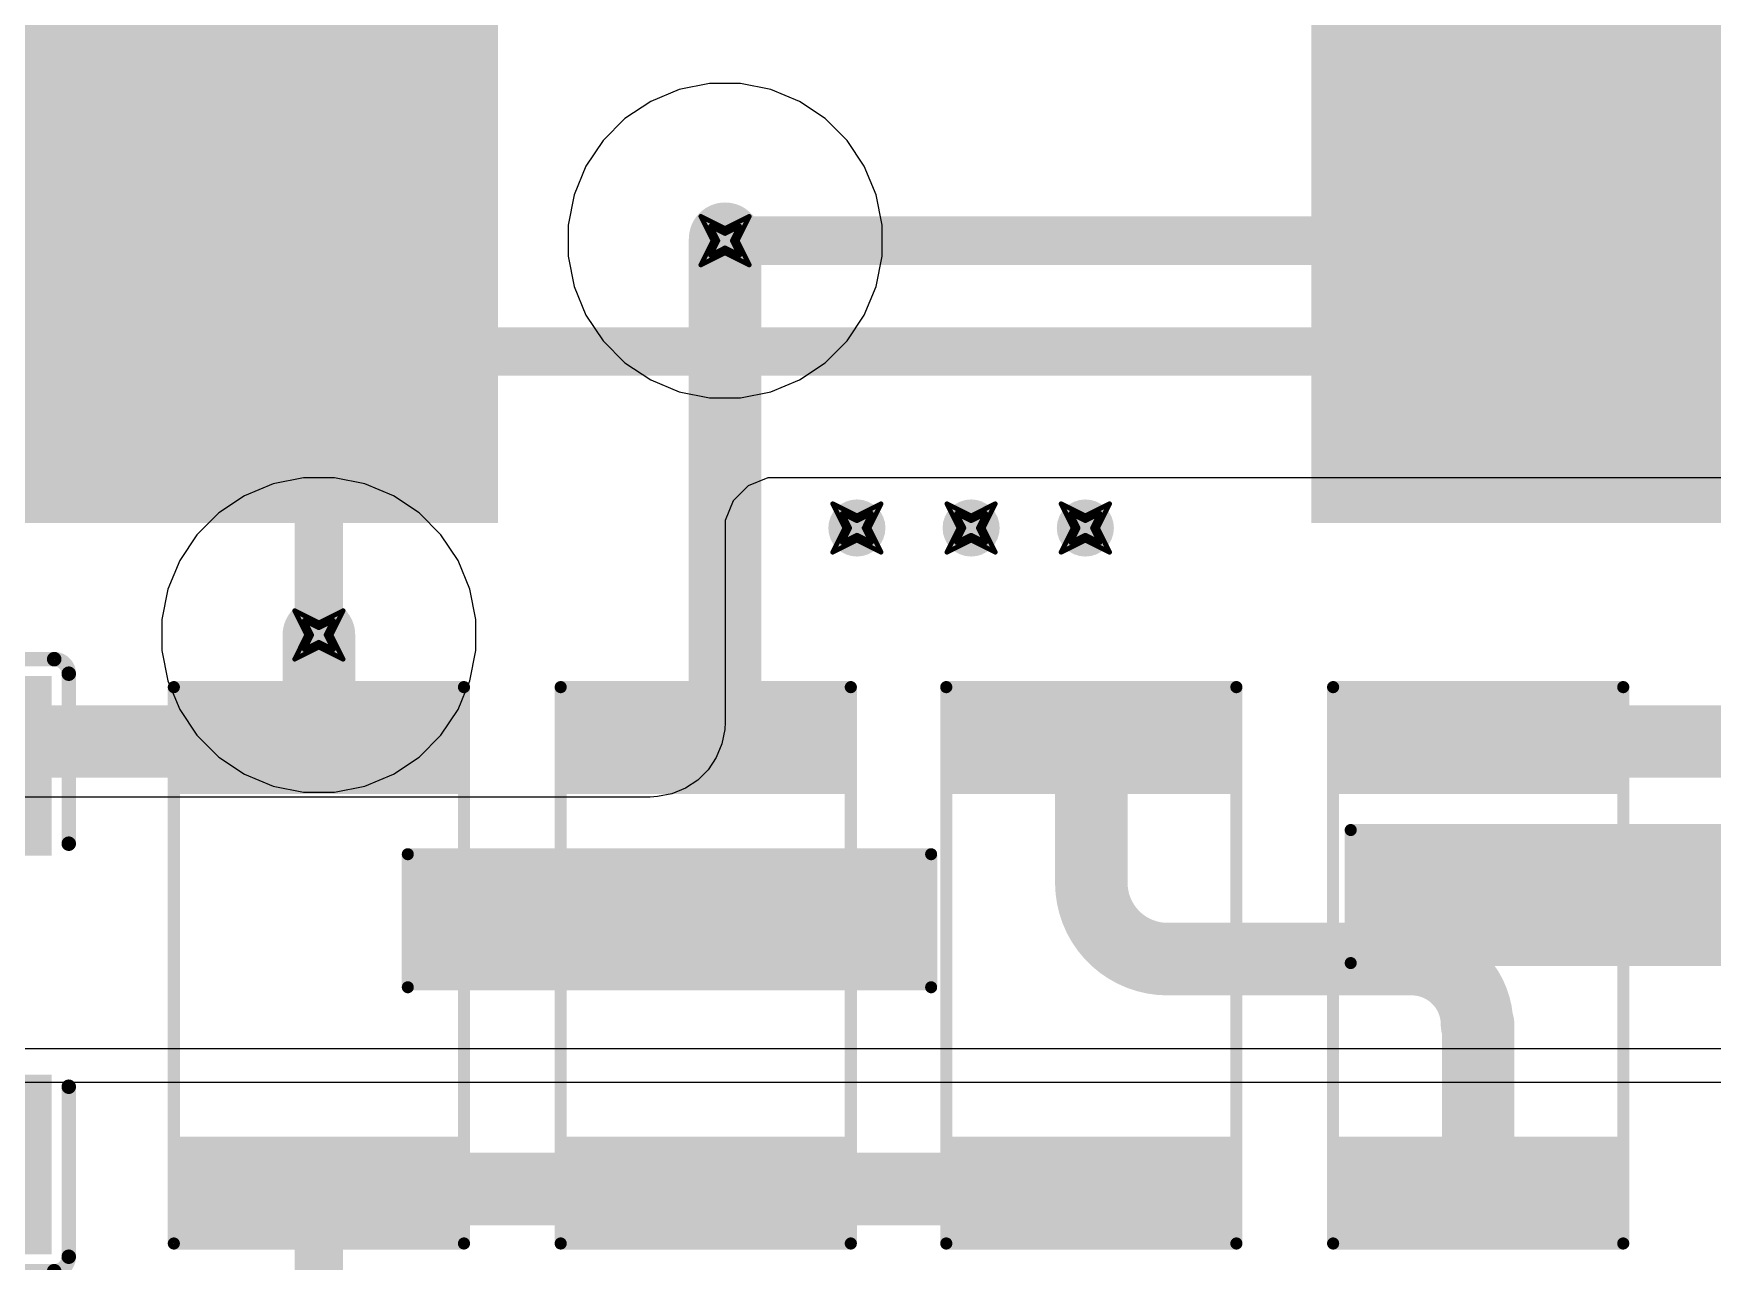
# Model space of a CAD drawing. Header units: inches. Extents: x -2 to 5376, y -4 to 5426.
# Drawn here: x 31.42 to 49.06, y 55.88 to 68.77 of the extents above; entities that cross this region are included whole.
import ezdxf

# ---------------------------------------------------------------- set-up
doc = ezdxf.new("R2010")
doc.units = ezdxf.units.IN
for name, color, linetype in [('Bottom Layer', 5, 'Continuous'), ('Bottom Overlay', 54, 'Continuous'), ('Bottom Paste', 16, 'Continuous'), ('Bottom Solder', 6, 'Continuous'), ('Drill Drawing', 1, 'Continuous'), ('Layer 1', 16, 'Continuous'), ('Layer 2', 76, 'Continuous'), ('Multi-Layer', 9, 'Continuous'), ('Top Layer', 1, 'Continuous'), ('Top Overlay', 2, 'Continuous'), ('Top Paste', 8, 'Continuous'), ('Top Solder', 216, 'Continuous'), ('Via Holes', 16, 'Continuous')]:
    doc.layers.add(name, color=color, linetype=linetype)

# ---------------------------------------------------------------- blocks, each defined once
blk = doc.blocks.new('RES_2010_47')
at = {"layer": 'Top Layer'}
for points in [[(-2.8, 1.4), (-1.9, 1.4), (-1.9, -1.4), (-2.8, -1.4)], [(1.9, 1.4), (2.8, 1.4), (2.8, -1.4), (1.9, -1.4)]]:
    blk.add_hatch(color=1, dxfattribs=at).paths.add_polyline_path(points)
at = {"layer": 'Top Paste'}
for points in [[(-2.8, 1.4), (-1.9, 1.4), (-1.9, -1.4), (-2.8, -1.4)], [(1.9, 1.4), (2.8, 1.4), (2.8, -1.4), (1.9, -1.4)]]:
    blk.add_hatch(color=8, dxfattribs=at).paths.add_polyline_path(points)
at = {"layer": 'Top Solder'}
for points in [[(-2.902, 1.502), (-1.798, 1.502), (-1.798, -1.502), (-2.902, -1.502)], [(1.798, 1.502), (2.902, 1.502), (2.902, -1.502), (1.798, -1.502)]]:
    blk.add_hatch(color=216, dxfattribs=at).paths.add_polyline_path(points)
at = {"layer": 'Top Overlay', "const_width": 0.127}
for points in [[(-2.921, 1.524), (2.921, 1.524)], [(-2.921, 1.524), (-2.921, -1.524)], [(2.921, 1.524), (2.921, -1.524)], [(-2.921, -1.524), (2.921, -1.524)]]:
    blk.add_lwpolyline(points, dxfattribs=at)
at = {"layer": 'Top Overlay', "const_width": 0.0635}
for points in [[(-2.953, 1.524, 1), (-2.889, 1.524, 1)], [(-2.953, 1.524, 1), (-2.889, 1.524, 1)], [(2.889, 1.524, 1), (2.953, 1.524, 1)], [(2.889, 1.524, 1), (2.953, 1.524, 1)], [(-2.953, -1.524, 1), (-2.889, -1.524, 1)], [(-2.953, -1.524, 1), (-2.889, -1.524, 1)], [(2.889, -1.524, 1), (2.953, -1.524, 1)], [(2.889, -1.524, 1), (2.953, -1.524, 1)]]:
    blk.add_lwpolyline(points, format="xyb", close=True, dxfattribs=at)
blk = doc.blocks.new('RES_2010_48')
at = {"layer": 'Top Layer'}
for points in [[(-2.8, 1.4), (-1.9, 1.4), (-1.9, -1.4), (-2.8, -1.4)], [(1.9, 1.4), (2.8, 1.4), (2.8, -1.4), (1.9, -1.4)]]:
    blk.add_hatch(color=1, dxfattribs=at).paths.add_polyline_path(points)
at = {"layer": 'Top Paste'}
for points in [[(-2.8, 1.4), (-1.9, 1.4), (-1.9, -1.4), (-2.8, -1.4)], [(1.9, 1.4), (2.8, 1.4), (2.8, -1.4), (1.9, -1.4)]]:
    blk.add_hatch(color=8, dxfattribs=at).paths.add_polyline_path(points)
at = {"layer": 'Top Solder'}
for points in [[(-2.902, 1.502), (-1.798, 1.502), (-1.798, -1.502), (-2.902, -1.502)], [(1.798, 1.502), (2.902, 1.502), (2.902, -1.502), (1.798, -1.502)]]:
    blk.add_hatch(color=216, dxfattribs=at).paths.add_polyline_path(points)
at = {"layer": 'Top Overlay', "const_width": 0.127}
for points in [[(-2.921, 1.524), (2.921, 1.524)], [(-2.921, 1.524), (-2.921, -1.524)], [(2.921, 1.524), (2.921, -1.524)], [(-2.921, -1.524), (2.921, -1.524)]]:
    blk.add_lwpolyline(points, dxfattribs=at)
at = {"layer": 'Top Overlay', "const_width": 0.0635}
for points in [[(-2.953, 1.524, 1), (-2.889, 1.524, 1)], [(-2.953, 1.524, 1), (-2.889, 1.524, 1)], [(2.889, 1.524, 1), (2.953, 1.524, 1)], [(2.889, 1.524, 1), (2.953, 1.524, 1)], [(-2.953, -1.524, 1), (-2.889, -1.524, 1)], [(-2.953, -1.524, 1), (-2.889, -1.524, 1)], [(2.889, -1.524, 1), (2.953, -1.524, 1)], [(2.889, -1.524, 1), (2.953, -1.524, 1)]]:
    blk.add_lwpolyline(points, format="xyb", close=True, dxfattribs=at)
blk = doc.blocks.new('RES_2010_50')
at = {"layer": 'Top Layer'}
for points in [[(-2.8, 1.4), (-1.9, 1.4), (-1.9, -1.4), (-2.8, -1.4)], [(1.9, 1.4), (2.8, 1.4), (2.8, -1.4), (1.9, -1.4)]]:
    blk.add_hatch(color=1, dxfattribs=at).paths.add_polyline_path(points)
at = {"layer": 'Top Paste'}
for points in [[(-2.8, 1.4), (-1.9, 1.4), (-1.9, -1.4), (-2.8, -1.4)], [(1.9, 1.4), (2.8, 1.4), (2.8, -1.4), (1.9, -1.4)]]:
    blk.add_hatch(color=8, dxfattribs=at).paths.add_polyline_path(points)
at = {"layer": 'Top Solder'}
for points in [[(-2.902, 1.502), (-1.798, 1.502), (-1.798, -1.502), (-2.902, -1.502)], [(1.798, 1.502), (2.902, 1.502), (2.902, -1.502), (1.798, -1.502)]]:
    blk.add_hatch(color=216, dxfattribs=at).paths.add_polyline_path(points)
at = {"layer": 'Top Overlay', "const_width": 0.127}
for points in [[(-2.921, 1.524), (2.921, 1.524)], [(-2.921, 1.524), (-2.921, -1.524)], [(2.921, 1.524), (2.921, -1.524)], [(-2.921, -1.524), (2.921, -1.524)]]:
    blk.add_lwpolyline(points, dxfattribs=at)
at = {"layer": 'Top Overlay', "const_width": 0.0635}
for points in [[(-2.953, 1.524, 1), (-2.889, 1.524, 1)], [(-2.953, 1.524, 1), (-2.889, 1.524, 1)], [(2.889, 1.524, 1), (2.953, 1.524, 1)], [(2.889, 1.524, 1), (2.953, 1.524, 1)], [(-2.953, -1.524, 1), (-2.889, -1.524, 1)], [(-2.953, -1.524, 1), (-2.889, -1.524, 1)], [(2.889, -1.524, 1), (2.953, -1.524, 1)], [(2.889, -1.524, 1), (2.953, -1.524, 1)]]:
    blk.add_lwpolyline(points, format="xyb", close=True, dxfattribs=at)
blk = doc.blocks.new('RES_2010_51')
at = {"layer": 'Top Layer'}
for points in [[(-2.8, 1.4), (-1.9, 1.4), (-1.9, -1.4), (-2.8, -1.4)], [(1.9, 1.4), (2.8, 1.4), (2.8, -1.4), (1.9, -1.4)]]:
    blk.add_hatch(color=1, dxfattribs=at).paths.add_polyline_path(points)
at = {"layer": 'Top Paste'}
for points in [[(-2.8, 1.4), (-1.9, 1.4), (-1.9, -1.4), (-2.8, -1.4)], [(1.9, 1.4), (2.8, 1.4), (2.8, -1.4), (1.9, -1.4)]]:
    blk.add_hatch(color=8, dxfattribs=at).paths.add_polyline_path(points)
at = {"layer": 'Top Solder'}
for points in [[(-2.902, 1.502), (-1.798, 1.502), (-1.798, -1.502), (-2.902, -1.502)], [(1.798, 1.502), (2.902, 1.502), (2.902, -1.502), (1.798, -1.502)]]:
    blk.add_hatch(color=216, dxfattribs=at).paths.add_polyline_path(points)
at = {"layer": 'Top Overlay', "const_width": 0.127}
for points in [[(-2.921, 1.524), (2.921, 1.524)], [(-2.921, 1.524), (-2.921, -1.524)], [(2.921, 1.524), (2.921, -1.524)], [(-2.921, -1.524), (2.921, -1.524)]]:
    blk.add_lwpolyline(points, dxfattribs=at)
at = {"layer": 'Top Overlay', "const_width": 0.0635}
for points in [[(-2.953, 1.524, 1), (-2.889, 1.524, 1)], [(-2.953, 1.524, 1), (-2.889, 1.524, 1)], [(2.889, 1.524, 1), (2.953, 1.524, 1)], [(2.889, 1.524, 1), (2.953, 1.524, 1)], [(-2.953, -1.524, 1), (-2.889, -1.524, 1)], [(-2.953, -1.524, 1), (-2.889, -1.524, 1)], [(2.889, -1.524, 1), (2.953, -1.524, 1)], [(2.889, -1.524, 1), (2.953, -1.524, 1)]]:
    blk.add_lwpolyline(points, format="xyb", close=True, dxfattribs=at)
blk = doc.blocks.new('D2PAK_86')
at = {"layer": 'Top Layer'}
for points in [[(-5.715, 9.78), (5.715, 9.78), (5.715, 0.89), (-5.715, 0.89)], [(-3.58, -3.43), (-1.5, -3.43), (-1.5, -7.24), (-3.58, -7.24)], [(1.5, -3.43), (3.58, -3.43), (3.58, -7.24), (1.5, -7.24)]]:
    blk.add_hatch(color=1, dxfattribs=at).paths.add_polyline_path(points)
at = {"layer": 'Top Paste'}
for points in [[(-5.715, 9.78), (5.715, 9.78), (5.715, 0.89), (-5.715, 0.89)], [(-3.58, -3.43), (-1.5, -3.43), (-1.5, -7.24), (-3.58, -7.24)], [(1.5, -3.43), (3.58, -3.43), (3.58, -7.24), (1.5, -7.24)]]:
    blk.add_hatch(color=8, dxfattribs=at).paths.add_polyline_path(points)
at = {"layer": 'Top Solder'}
for points in [[(-5.817, 9.882), (5.817, 9.882), (5.817, 0.788), (-5.817, 0.788)], [(-3.682, -3.328), (-1.398, -3.328), (-1.398, -7.342), (-3.682, -7.342)], [(1.398, -3.328), (3.682, -3.328), (3.682, -7.342), (1.398, -7.342)]]:
    blk.add_hatch(color=216, dxfattribs=at).paths.add_polyline_path(points)
at = {"layer": 'Top Overlay', "const_width": 0.254}
for points in [[(-5.207, 0.508), (-5.207, -1.626)], [(5.105, 0.508), (5.105, -1.626)], [(5.105, -1.626), (-5.207, -1.626)], [(-3.962, -5.207), (-3.962, -5.461)], [(-3.835, -5.334), (-3.962, -5.207)], [(-3.835, -5.334), (-3.962, -5.461)]]:
    blk.add_lwpolyline(points, dxfattribs=at)
at = {"layer": 'Top Overlay', "const_width": 0.127}
for points in [[(-5.27, 0.508, 1), (-5.144, 0.508, 1)], [(5.042, 0.508, 1), (5.169, 0.508, 1)], [(-5.27, -1.626, 1), (-5.144, -1.626, 1)], [(-5.27, -1.626, 1), (-5.144, -1.626, 1)], [(5.042, -1.626, 1), (5.169, -1.626, 1)], [(5.042, -1.626, 1), (5.169, -1.626, 1)], [(-4.026, -5.207, 1), (-3.899, -5.207, 1)], [(-4.026, -5.207, 1), (-3.899, -5.207, 1)], [(-3.899, -5.334, 1), (-3.772, -5.334, 1)], [(-3.899, -5.334, 1), (-3.772, -5.334, 1)], [(-4.026, -5.461, 1), (-3.899, -5.461, 1)], [(-4.026, -5.461, 1), (-3.899, -5.461, 1)]]:
    blk.add_lwpolyline(points, format="xyb", close=True, dxfattribs=at)
blk = doc.blocks.new('D2PAK_88')
at = {"layer": 'Top Layer'}
for points in [[(-5.715, 9.78), (5.715, 9.78), (5.715, 0.89), (-5.715, 0.89)], [(-3.58, -3.43), (-1.5, -3.43), (-1.5, -7.24), (-3.58, -7.24)], [(1.5, -3.43), (3.58, -3.43), (3.58, -7.24), (1.5, -7.24)]]:
    blk.add_hatch(color=1, dxfattribs=at).paths.add_polyline_path(points)
at = {"layer": 'Top Paste'}
for points in [[(-5.715, 9.78), (5.715, 9.78), (5.715, 0.89), (-5.715, 0.89)], [(-3.58, -3.43), (-1.5, -3.43), (-1.5, -7.24), (-3.58, -7.24)], [(1.5, -3.43), (3.58, -3.43), (3.58, -7.24), (1.5, -7.24)]]:
    blk.add_hatch(color=8, dxfattribs=at).paths.add_polyline_path(points)
at = {"layer": 'Top Solder'}
for points in [[(-5.817, 9.882), (5.817, 9.882), (5.817, 0.788), (-5.817, 0.788)], [(-3.682, -3.328), (-1.398, -3.328), (-1.398, -7.342), (-3.682, -7.342)], [(1.398, -3.328), (3.682, -3.328), (3.682, -7.342), (1.398, -7.342)]]:
    blk.add_hatch(color=216, dxfattribs=at).paths.add_polyline_path(points)
at = {"layer": 'Top Overlay', "const_width": 0.254}
for points in [[(-5.207, 0.508), (-5.207, -1.626)], [(5.105, 0.508), (5.105, -1.626)], [(5.105, -1.626), (-5.207, -1.626)], [(-3.835, -5.334), (-3.962, -5.207)], [(-3.962, -5.207), (-3.962, -5.461)], [(-3.835, -5.334), (-3.962, -5.461)]]:
    blk.add_lwpolyline(points, dxfattribs=at)
at = {"layer": 'Top Overlay', "const_width": 0.127}
for points in [[(-5.27, 0.508, 1), (-5.144, 0.508, 1)], [(5.042, 0.508, 1), (5.169, 0.508, 1)], [(-5.27, -1.626, 1), (-5.144, -1.626, 1)], [(-5.27, -1.626, 1), (-5.144, -1.626, 1)], [(5.042, -1.626, 1), (5.169, -1.626, 1)], [(5.042, -1.626, 1), (5.169, -1.626, 1)], [(-4.026, -5.207, 1), (-3.899, -5.207, 1)], [(-4.026, -5.207, 1), (-3.899, -5.207, 1)], [(-3.899, -5.334, 1), (-3.772, -5.334, 1)], [(-3.899, -5.334, 1), (-3.772, -5.334, 1)], [(-4.026, -5.461, 1), (-3.899, -5.461, 1)], [(-4.026, -5.461, 1), (-3.899, -5.461, 1)]]:
    blk.add_lwpolyline(points, format="xyb", close=True, dxfattribs=at)
blk = doc.blocks.new('C___2220_B_101')
at = {"layer": 'Bottom Layer'}
for points in [[(-3.2, 2.6), (-2, 2.6), (-2, -2.6), (-3.2, -2.6)], [(2, 2.6), (3.2, 2.6), (3.2, -2.6), (2, -2.6)]]:
    blk.add_hatch(color=5, dxfattribs=at).paths.add_polyline_path(points)
at = {"layer": 'Bottom Paste'}
for points in [[(-3.2, 2.6), (-2, 2.6), (-2, -2.6), (-3.2, -2.6)], [(2, 2.6), (3.2, 2.6), (3.2, -2.6), (2, -2.6)]]:
    blk.add_hatch(color=16, dxfattribs=at).paths.add_polyline_path(points)
at = {"layer": 'Bottom Solder'}
for points in [[(-3.302, 2.702), (-1.898, 2.702), (-1.898, -2.702), (-3.302, -2.702)], [(1.898, 2.702), (3.302, 2.702), (3.302, -2.702), (1.898, -2.702)]]:
    blk.add_hatch(color=6, dxfattribs=at).paths.add_polyline_path(points)
at = {"layer": 'Bottom Overlay', "const_width": 0.127}
for points in [[(-3.327, -2.749), (-3.327, 2.749)], [(-1.93, 2.749), (-3.327, 2.749)], [(3.327, 2.749), (1.93, 2.749)], [(3.327, -2.749), (3.327, 2.749)], [(-1.93, -2.749), (-3.327, -2.749)], [(3.327, -2.749), (1.93, -2.749)]]:
    blk.add_lwpolyline(points, dxfattribs=at)
at = {"layer": 'Bottom Overlay', "const_width": 0.0635}
for points in [[(-3.359, 2.749, 1), (-3.296, 2.749, 1)], [(-3.359, 2.749, 1), (-3.296, 2.749, 1)], [(-1.962, 2.749, 1), (-1.899, 2.749, 1)], [(1.899, 2.749, 1), (1.962, 2.749, 1)], [(3.296, 2.749, 1), (3.359, 2.749, 1)], [(3.296, 2.749, 1), (3.359, 2.749, 1)], [(-3.359, -2.749, 1), (-3.296, -2.749, 1)], [(-3.359, -2.749, 1), (-3.296, -2.749, 1)], [(-1.962, -2.749, 1), (-1.899, -2.749, 1)], [(1.899, -2.749, 1), (1.962, -2.749, 1)], [(3.296, -2.749, 1), (3.359, -2.749, 1)], [(3.296, -2.749, 1), (3.359, -2.749, 1)]]:
    blk.add_lwpolyline(points, format="xyb", close=True, dxfattribs=at)
blk = doc.blocks.new('C___1808_104')
at = {"layer": 'Top Layer'}
for points in [[(-2.985, 1.08), (-1.2, 1.08), (-1.2, -1.08), (-2.985, -1.08)], [(1.2, 1.08), (2.985, 1.08), (2.985, -1.08), (1.2, -1.08)]]:
    blk.add_hatch(color=1, dxfattribs=at).paths.add_polyline_path(points)
at = {"layer": 'Top Paste'}
for points in [[(-2.985, 1.08), (-1.2, 1.08), (-1.2, -1.08), (-2.985, -1.08)], [(1.2, 1.08), (2.985, 1.08), (2.985, -1.08), (1.2, -1.08)]]:
    blk.add_hatch(color=8, dxfattribs=at).paths.add_polyline_path(points)
at = {"layer": 'Top Solder'}
for points in [[(-3.036, 1.131), (-1.149, 1.131), (-1.149, -1.131), (-3.036, -1.131)], [(1.149, 1.131), (3.036, 1.131), (3.036, -1.131), (1.149, -1.131)]]:
    blk.add_hatch(color=216, dxfattribs=at).paths.add_polyline_path(points)
at = {"layer": 'Top Overlay', "const_width": 0.152}
for points in [[(-3.214, 1.156, -0.414214), (-3.061, 1.309)], [(3.061, 1.309, -0.414214), (3.214, 1.156)], [(-3.061, -1.309, -0.414214), (-3.214, -1.156)], [(3.214, -1.156, -0.414214), (3.061, -1.309)]]:
    blk.add_lwpolyline(points, format="xyb", dxfattribs=at)
for points in [[(-3.061, 1.309), (-1.276, 1.309)], [(1.276, 1.309), (3.061, 1.309)], [(-3.214, 1.156), (-3.214, -1.156)], [(3.214, 1.156), (3.214, -1.156)], [(-3.061, -1.309), (-1.276, -1.309)], [(1.276, -1.309), (3.061, -1.309)]]:
    blk.add_lwpolyline(points, dxfattribs=at)
at = {"layer": 'Top Overlay', "const_width": 0.0762}
for points in [[(-3.099, 1.309, 1), (-3.023, 1.309, 1)], [(-3.099, 1.309, 1), (-3.023, 1.309, 1)], [(-1.314, 1.309, 1), (-1.238, 1.309, 1)], [(1.238, 1.309, 1), (1.314, 1.309, 1)], [(3.023, 1.309, 1), (3.099, 1.309, 1)], [(3.023, 1.309, 1), (3.099, 1.309, 1)], [(-3.252, 1.156, 1), (-3.175, 1.156, 1)], [(-3.252, 1.156, 1), (-3.175, 1.156, 1)], [(3.175, 1.156, 1), (3.252, 1.156, 1)], [(3.175, 1.156, 1), (3.252, 1.156, 1)], [(-3.252, -1.156, 1), (-3.175, -1.156, 1)], [(-3.252, -1.156, 1), (-3.175, -1.156, 1)], [(-3.099, -1.309, 1), (-3.023, -1.309, 1)], [(-3.099, -1.309, 1), (-3.023, -1.309, 1)], [(-1.314, -1.309, 1), (-1.238, -1.309, 1)], [(1.238, -1.309, 1), (1.314, -1.309, 1)], [(3.023, -1.309, 1), (3.099, -1.309, 1)], [(3.023, -1.309, 1), (3.099, -1.309, 1)], [(3.175, -1.156, 1), (3.252, -1.156, 1)], [(3.175, -1.156, 1), (3.252, -1.156, 1)]]:
    blk.add_lwpolyline(points, format="xyb", close=True, dxfattribs=at)
blk = doc.blocks.new('C___2220_B_110')
at = {"layer": 'Bottom Layer'}
for points in [[(-3.2, 2.6), (-2, 2.6), (-2, -2.6), (-3.2, -2.6)], [(2, 2.6), (3.2, 2.6), (3.2, -2.6), (2, -2.6)]]:
    blk.add_hatch(color=5, dxfattribs=at).paths.add_polyline_path(points)
at = {"layer": 'Bottom Paste'}
for points in [[(-3.2, 2.6), (-2, 2.6), (-2, -2.6), (-3.2, -2.6)], [(2, 2.6), (3.2, 2.6), (3.2, -2.6), (2, -2.6)]]:
    blk.add_hatch(color=16, dxfattribs=at).paths.add_polyline_path(points)
at = {"layer": 'Bottom Solder'}
for points in [[(-3.302, 2.702), (-1.898, 2.702), (-1.898, -2.702), (-3.302, -2.702)], [(1.898, 2.702), (3.302, 2.702), (3.302, -2.702), (1.898, -2.702)]]:
    blk.add_hatch(color=6, dxfattribs=at).paths.add_polyline_path(points)
at = {"layer": 'Bottom Overlay', "const_width": 0.127}
for points in [[(-3.327, -2.749), (-3.327, 2.749)], [(-1.93, 2.749), (-3.327, 2.749)], [(3.327, 2.749), (1.93, 2.749)], [(3.327, -2.749), (3.327, 2.749)], [(-1.93, -2.749), (-3.327, -2.749)], [(3.327, -2.749), (1.93, -2.749)]]:
    blk.add_lwpolyline(points, dxfattribs=at)
at = {"layer": 'Bottom Overlay', "const_width": 0.0635}
for points in [[(-3.359, 2.749, 1), (-3.296, 2.749, 1)], [(-3.359, 2.749, 1), (-3.296, 2.749, 1)], [(-1.962, 2.749, 1), (-1.899, 2.749, 1)], [(1.899, 2.749, 1), (1.962, 2.749, 1)], [(3.296, 2.749, 1), (3.359, 2.749, 1)], [(3.296, 2.749, 1), (3.359, 2.749, 1)], [(-3.359, -2.749, 1), (-3.296, -2.749, 1)], [(-3.359, -2.749, 1), (-3.296, -2.749, 1)], [(-1.962, -2.749, 1), (-1.899, -2.749, 1)], [(1.899, -2.749, 1), (1.962, -2.749, 1)], [(3.296, -2.749, 1), (3.359, -2.749, 1)], [(3.296, -2.749, 1), (3.359, -2.749, 1)]]:
    blk.add_lwpolyline(points, format="xyb", close=True, dxfattribs=at)

msp = doc.modelspace()

# ---------------------------------------------------------------- hatches: boundary and pattern name
at = {"layer": 'Bottom Layer'}
h = msp.add_hatch(color=5, dxfattribs=at)
edge = h.paths.add_edge_path()
edge.add_arc((38.684, 66.599), 0.3, 0, 360)
h = msp.add_hatch(color=5, dxfattribs=at)
edge = h.paths.add_edge_path()
edge.add_arc((40.069, 63.582), 0.3, 0, 360)
h = msp.add_hatch(color=5, dxfattribs=at)
edge = h.paths.add_edge_path()
edge.add_arc((41.269, 63.582), 0.3, 0, 360)
h = msp.add_hatch(color=5, dxfattribs=at)
edge = h.paths.add_edge_path()
edge.add_arc((42.469, 63.582), 0.3, 0, 360)
h = msp.add_hatch(color=5, dxfattribs=at)
edge = h.paths.add_edge_path()
edge.add_arc((34.417, 62.459), 0.3, 0, 360)
at = {"layer": 'Layer 1'}
h = msp.add_hatch(color=16, dxfattribs=at)
edge = h.paths.add_edge_path()
edge.add_arc((38.684, 66.599), 0.3, 0, 360)
h = msp.add_hatch(color=16, dxfattribs=at)
edge = h.paths.add_edge_path()
edge.add_arc((40.069, 63.582), 0.3, 0, 360)
h = msp.add_hatch(color=16, dxfattribs=at)
edge = h.paths.add_edge_path()
edge.add_arc((41.269, 63.582), 0.3, 0, 360)
h = msp.add_hatch(color=16, dxfattribs=at)
edge = h.paths.add_edge_path()
edge.add_arc((42.469, 63.582), 0.3, 0, 360)
h = msp.add_hatch(color=16, dxfattribs=at)
edge = h.paths.add_edge_path()
edge.add_arc((34.417, 62.459), 0.3, 0, 360)
at = {"layer": 'Layer 2'}
h = msp.add_hatch(color=76, dxfattribs=at)
edge = h.paths.add_edge_path()
edge.add_arc((38.684, 66.599), 0.3, 0, 360)
h = msp.add_hatch(color=76, dxfattribs=at)
edge = h.paths.add_edge_path()
edge.add_arc((40.069, 63.582), 0.3, 0, 360)
h = msp.add_hatch(color=76, dxfattribs=at)
edge = h.paths.add_edge_path()
edge.add_arc((41.269, 63.582), 0.3, 0, 360)
h = msp.add_hatch(color=76, dxfattribs=at)
edge = h.paths.add_edge_path()
edge.add_arc((42.469, 63.582), 0.3, 0, 360)
h = msp.add_hatch(color=76, dxfattribs=at)
edge = h.paths.add_edge_path()
edge.add_arc((34.417, 62.459), 0.3, 0, 360)
at = {"layer": 'Top Layer'}
h = msp.add_hatch(color=1, dxfattribs=at)
edge = h.paths.add_edge_path()
edge.add_arc((38.684, 66.599), 0.3, 0, 360)
h = msp.add_hatch(color=1, dxfattribs=at)
edge = h.paths.add_edge_path()
edge.add_arc((40.069, 63.582), 0.3, 0, 360)
h = msp.add_hatch(color=1, dxfattribs=at)
edge = h.paths.add_edge_path()
edge.add_arc((41.269, 63.582), 0.3, 0, 360)
h = msp.add_hatch(color=1, dxfattribs=at)
edge = h.paths.add_edge_path()
edge.add_arc((42.469, 63.582), 0.3, 0, 360)
h = msp.add_hatch(color=1, dxfattribs=at)
edge = h.paths.add_edge_path()
edge.add_arc((34.417, 62.459), 0.3, 0, 360)
at = {"layer": 'Via Holes'}
h = msp.add_hatch(color=7, dxfattribs=at)
edge = h.paths.add_edge_path()
edge.add_arc((38.684, 66.599), 0.15, 0, 360)
h = msp.add_hatch(color=7, dxfattribs=at)
edge = h.paths.add_edge_path()
edge.add_arc((40.069, 63.582), 0.15, 0, 360)
h = msp.add_hatch(color=7, dxfattribs=at)
edge = h.paths.add_edge_path()
edge.add_arc((41.269, 63.582), 0.15, 0, 360)
h = msp.add_hatch(color=7, dxfattribs=at)
edge = h.paths.add_edge_path()
edge.add_arc((42.469, 63.582), 0.15, 0, 360)
h = msp.add_hatch(color=7, dxfattribs=at)
edge = h.paths.add_edge_path()
edge.add_arc((34.417, 62.459), 0.15, 0, 360)

# ---------------------------------------------------------------- linework, layer by layer
at = {"layer": 'Bottom Layer'}
for p, q in [((38.927, 64.024), (38.769, 63.867)), ((39.132, 64.11), (38.927, 64.024)), ((39.244, 64.11), (39.132, 64.11)), ((67.781, 64.11), (39.244, 64.11)), ((38.769, 63.867), (38.684, 63.661)), ((38.684, 63.661), (38.684, 63.55)), ((38.684, 63.55), (38.684, 63.55)), ((38.684, 63.55), (38.684, 61.543)), ((38.68, 61.466), (38.65, 61.315)), ((38.684, 61.543), (38.68, 61.466)), ((38.65, 61.315), (38.591, 61.173)), ((38.506, 61.044), (38.397, 60.935)), ((38.591, 61.173), (38.506, 61.044)), ((38.268, 60.85), (38.126, 60.791)), ((38.397, 60.935), (38.268, 60.85)), ((37.898, 60.757), (25.4, 60.757)), ((37.975, 60.761), (37.898, 60.757)), ((37.898, 60.757), (37.898, 60.757)), ((38.126, 60.791), (37.975, 60.761)), ((25.349, 58.115), (64.618, 58.115))]:
    msp.add_line(p, q, dxfattribs=at)
at = {"layer": 'Bottom Layer', "const_width": 0.508}
for points in [[(38.684, 66.599), (52.017, 66.599)], [(35.104, 65.434), (53.102, 65.434)], [(34.417, 62.459), (34.417, 64.747)]]:
    msp.add_lwpolyline(points, dxfattribs=at)
at = {"layer": 'Bottom Layer', "const_width": 0.254}
for points in [[(38.557, 66.599, 1), (38.811, 66.599, 1)], [(34.977, 65.434, 1), (35.231, 65.434, 1)], [(34.977, 65.434, 1), (35.231, 65.434, 1)], [(34.29, 64.747, 1), (34.544, 64.747, 1)], [(34.29, 64.747, 1), (34.544, 64.747, 1)], [(34.29, 62.459, 1), (34.544, 62.459, 1)]]:
    msp.add_lwpolyline(points, format="xyb", close=True, dxfattribs=at)
at = {"layer": 'Bottom Layer', "const_width": 0.508}
msp.add_lwpolyline([(34.417, 64.747, -0.414214), (35.104, 65.434)], format="xyb", dxfattribs=at)
at = {"layer": 'Drill Drawing', "const_width": 0.0508}
for points in [[(38.43, 66.853), (38.684, 66.726)], [(38.43, 66.853), (38.557, 66.599)], [(38.684, 66.726), (38.938, 66.853)], [(38.811, 66.599), (38.938, 66.853)], [(38.532, 66.751), (38.684, 66.675)], [(38.532, 66.751), (38.608, 66.599)], [(38.684, 66.675), (38.837, 66.751)], [(38.76, 66.599), (38.837, 66.751)], [(38.43, 66.345), (38.557, 66.599)], [(38.43, 66.345), (38.684, 66.472)], [(38.532, 66.446), (38.608, 66.599)], [(38.532, 66.446), (38.684, 66.523)], [(38.684, 66.523), (38.837, 66.446)], [(38.684, 66.472), (38.938, 66.345)], [(38.76, 66.599), (38.837, 66.446)], [(38.811, 66.599), (38.938, 66.345)], [(39.815, 63.836), (40.069, 63.709)], [(39.815, 63.836), (39.942, 63.582)], [(40.069, 63.709), (40.323, 63.836)], [(40.196, 63.582), (40.323, 63.836)], [(41.015, 63.836), (41.269, 63.709)], [(41.015, 63.836), (41.142, 63.582)], [(41.269, 63.709), (41.523, 63.836)], [(41.396, 63.582), (41.523, 63.836)], [(42.215, 63.836), (42.469, 63.709)], [(42.215, 63.836), (42.342, 63.582)], [(42.469, 63.709), (42.723, 63.836)], [(42.596, 63.582), (42.723, 63.836)], [(39.916, 63.735), (40.069, 63.659)], [(39.916, 63.735), (39.993, 63.582)], [(40.069, 63.659), (40.221, 63.735)], [(40.145, 63.582), (40.221, 63.735)], [(41.116, 63.735), (41.269, 63.659)], [(41.116, 63.735), (41.193, 63.582)], [(41.269, 63.659), (41.421, 63.735)], [(41.345, 63.582), (41.421, 63.735)], [(42.316, 63.735), (42.469, 63.659)], [(42.316, 63.735), (42.393, 63.582)], [(42.469, 63.659), (42.621, 63.735)], [(42.545, 63.582), (42.621, 63.735)], [(39.815, 63.328), (39.942, 63.582)], [(39.916, 63.43), (39.993, 63.582)], [(39.916, 63.43), (40.069, 63.506)], [(40.069, 63.506), (40.221, 63.43)], [(40.145, 63.582), (40.221, 63.43)], [(40.196, 63.582), (40.323, 63.328)], [(41.015, 63.328), (41.142, 63.582)], [(41.116, 63.43), (41.193, 63.582)], [(41.116, 63.43), (41.269, 63.506)], [(41.269, 63.506), (41.421, 63.43)], [(41.345, 63.582), (41.421, 63.43)], [(41.396, 63.582), (41.523, 63.328)], [(42.215, 63.328), (42.342, 63.582)], [(42.316, 63.43), (42.393, 63.582)], [(42.316, 63.43), (42.469, 63.506)], [(42.469, 63.506), (42.621, 63.43)], [(42.545, 63.582), (42.621, 63.43)], [(42.596, 63.582), (42.723, 63.328)], [(39.815, 63.328), (40.069, 63.455)], [(40.069, 63.455), (40.323, 63.328)], [(41.015, 63.328), (41.269, 63.455)], [(41.269, 63.455), (41.523, 63.328)], [(42.215, 63.328), (42.469, 63.455)], [(42.469, 63.455), (42.723, 63.328)], [(34.163, 62.713), (34.417, 62.586)], [(34.163, 62.713), (34.29, 62.459)], [(34.265, 62.611), (34.417, 62.535)], [(34.265, 62.611), (34.341, 62.459)], [(34.417, 62.586), (34.671, 62.713)], [(34.417, 62.535), (34.569, 62.611)], [(34.493, 62.459), (34.569, 62.611)], [(34.544, 62.459), (34.671, 62.713)], [(34.163, 62.205), (34.29, 62.459)], [(34.265, 62.306), (34.341, 62.459)], [(34.493, 62.459), (34.569, 62.306)], [(34.544, 62.459), (34.671, 62.205)], [(34.163, 62.205), (34.417, 62.332)], [(34.265, 62.306), (34.417, 62.382)], [(34.417, 62.382), (34.569, 62.306)], [(34.417, 62.332), (34.671, 62.205)]]:
    msp.add_lwpolyline(points, dxfattribs=at)
at = {"layer": 'Drill Drawing', "const_width": 0.0254}
for points in [[(38.417, 66.853, 1), (38.443, 66.853, 1)], [(38.417, 66.853, 1), (38.443, 66.853, 1)], [(38.925, 66.853, 1), (38.951, 66.853, 1)], [(38.925, 66.853, 1), (38.951, 66.853, 1)], [(38.519, 66.751, 1), (38.544, 66.751, 1)], [(38.519, 66.751, 1), (38.544, 66.751, 1)], [(38.671, 66.726, 1), (38.697, 66.726, 1)], [(38.671, 66.726, 1), (38.697, 66.726, 1)], [(38.671, 66.675, 1), (38.697, 66.675, 1)], [(38.671, 66.675, 1), (38.697, 66.675, 1)], [(38.824, 66.751, 1), (38.849, 66.751, 1)], [(38.824, 66.751, 1), (38.849, 66.751, 1)], [(38.544, 66.599, 1), (38.57, 66.599, 1)], [(38.544, 66.599, 1), (38.57, 66.599, 1)], [(38.595, 66.599, 1), (38.621, 66.599, 1)], [(38.595, 66.599, 1), (38.621, 66.599, 1)], [(38.671, 66.523, 1), (38.697, 66.523, 1)], [(38.671, 66.523, 1), (38.697, 66.523, 1)], [(38.671, 66.472, 1), (38.697, 66.472, 1)], [(38.671, 66.472, 1), (38.697, 66.472, 1)], [(38.748, 66.599, 1), (38.773, 66.599, 1)], [(38.748, 66.599, 1), (38.773, 66.599, 1)], [(38.798, 66.599, 1), (38.824, 66.599, 1)], [(38.798, 66.599, 1), (38.824, 66.599, 1)], [(38.417, 66.345, 1), (38.443, 66.345, 1)], [(38.417, 66.345, 1), (38.443, 66.345, 1)], [(38.519, 66.446, 1), (38.544, 66.446, 1)], [(38.519, 66.446, 1), (38.544, 66.446, 1)], [(38.824, 66.446, 1), (38.849, 66.446, 1)], [(38.824, 66.446, 1), (38.849, 66.446, 1)], [(38.925, 66.345, 1), (38.951, 66.345, 1)], [(38.925, 66.345, 1), (38.951, 66.345, 1)], [(39.802, 63.836, 1), (39.827, 63.836, 1)], [(39.802, 63.836, 1), (39.827, 63.836, 1)], [(40.31, 63.836, 1), (40.335, 63.836, 1)], [(40.31, 63.836, 1), (40.335, 63.836, 1)], [(41.002, 63.836, 1), (41.027, 63.836, 1)], [(41.002, 63.836, 1), (41.027, 63.836, 1)], [(41.51, 63.836, 1), (41.535, 63.836, 1)], [(41.51, 63.836, 1), (41.535, 63.836, 1)], [(42.202, 63.836, 1), (42.227, 63.836, 1)], [(42.202, 63.836, 1), (42.227, 63.836, 1)], [(42.71, 63.836, 1), (42.736, 63.836, 1)], [(42.71, 63.836, 1), (42.736, 63.836, 1)], [(39.904, 63.735, 1), (39.929, 63.735, 1)], [(39.904, 63.735, 1), (39.929, 63.735, 1)], [(40.056, 63.709, 1), (40.081, 63.709, 1)], [(40.056, 63.709, 1), (40.081, 63.709, 1)], [(40.056, 63.659, 1), (40.081, 63.659, 1)], [(40.056, 63.659, 1), (40.081, 63.659, 1)], [(40.208, 63.735, 1), (40.234, 63.735, 1)], [(40.208, 63.735, 1), (40.234, 63.735, 1)], [(41.104, 63.735, 1), (41.129, 63.735, 1)], [(41.104, 63.735, 1), (41.129, 63.735, 1)], [(41.256, 63.709, 1), (41.281, 63.709, 1)], [(41.256, 63.709, 1), (41.281, 63.709, 1)], [(41.256, 63.659, 1), (41.281, 63.659, 1)], [(41.256, 63.659, 1), (41.281, 63.659, 1)], [(41.408, 63.735, 1), (41.434, 63.735, 1)], [(41.408, 63.735, 1), (41.434, 63.735, 1)], [(42.304, 63.735, 1), (42.329, 63.735, 1)], [(42.304, 63.735, 1), (42.329, 63.735, 1)], [(42.456, 63.709, 1), (42.481, 63.709, 1)], [(42.456, 63.709, 1), (42.481, 63.709, 1)], [(42.456, 63.659, 1), (42.481, 63.659, 1)], [(42.456, 63.659, 1), (42.481, 63.659, 1)], [(42.608, 63.735, 1), (42.634, 63.735, 1)], [(42.608, 63.735, 1), (42.634, 63.735, 1)], [(39.929, 63.582, 1), (39.954, 63.582, 1)], [(39.929, 63.582, 1), (39.954, 63.582, 1)], [(39.98, 63.582, 1), (40.005, 63.582, 1)], [(39.98, 63.582, 1), (40.005, 63.582, 1)], [(40.056, 63.506, 1), (40.081, 63.506, 1)], [(40.056, 63.506, 1), (40.081, 63.506, 1)], [(40.132, 63.582, 1), (40.158, 63.582, 1)], [(40.132, 63.582, 1), (40.158, 63.582, 1)], [(40.183, 63.582, 1), (40.208, 63.582, 1)], [(40.183, 63.582, 1), (40.208, 63.582, 1)], [(41.129, 63.582, 1), (41.154, 63.582, 1)], [(41.129, 63.582, 1), (41.154, 63.582, 1)], [(41.18, 63.582, 1), (41.205, 63.582, 1)], [(41.18, 63.582, 1), (41.205, 63.582, 1)], [(41.256, 63.506, 1), (41.281, 63.506, 1)], [(41.256, 63.506, 1), (41.281, 63.506, 1)], [(41.332, 63.582, 1), (41.358, 63.582, 1)], [(41.332, 63.582, 1), (41.358, 63.582, 1)], [(41.383, 63.582, 1), (41.408, 63.582, 1)], [(41.383, 63.582, 1), (41.408, 63.582, 1)], [(42.329, 63.582, 1), (42.354, 63.582, 1)], [(42.329, 63.582, 1), (42.354, 63.582, 1)], [(42.38, 63.582, 1), (42.405, 63.582, 1)], [(42.38, 63.582, 1), (42.405, 63.582, 1)], [(42.456, 63.506, 1), (42.481, 63.506, 1)], [(42.456, 63.506, 1), (42.481, 63.506, 1)], [(42.532, 63.582, 1), (42.558, 63.582, 1)], [(42.532, 63.582, 1), (42.558, 63.582, 1)], [(42.583, 63.582, 1), (42.608, 63.582, 1)], [(42.583, 63.582, 1), (42.608, 63.582, 1)], [(39.802, 63.328, 1), (39.827, 63.328, 1)], [(39.802, 63.328, 1), (39.827, 63.328, 1)], [(39.904, 63.43, 1), (39.929, 63.43, 1)], [(39.904, 63.43, 1), (39.929, 63.43, 1)], [(40.056, 63.455, 1), (40.081, 63.455, 1)], [(40.056, 63.455, 1), (40.081, 63.455, 1)], [(40.208, 63.43, 1), (40.234, 63.43, 1)], [(40.208, 63.43, 1), (40.234, 63.43, 1)], [(40.31, 63.328, 1), (40.335, 63.328, 1)], [(40.31, 63.328, 1), (40.335, 63.328, 1)], [(41.002, 63.328, 1), (41.027, 63.328, 1)], [(41.002, 63.328, 1), (41.027, 63.328, 1)], [(41.104, 63.43, 1), (41.129, 63.43, 1)], [(41.104, 63.43, 1), (41.129, 63.43, 1)], [(41.256, 63.455, 1), (41.281, 63.455, 1)], [(41.256, 63.455, 1), (41.281, 63.455, 1)], [(41.408, 63.43, 1), (41.434, 63.43, 1)], [(41.408, 63.43, 1), (41.434, 63.43, 1)], [(41.51, 63.328, 1), (41.535, 63.328, 1)], [(41.51, 63.328, 1), (41.535, 63.328, 1)], [(42.202, 63.328, 1), (42.227, 63.328, 1)], [(42.202, 63.328, 1), (42.227, 63.328, 1)], [(42.304, 63.43, 1), (42.329, 63.43, 1)], [(42.304, 63.43, 1), (42.329, 63.43, 1)], [(42.456, 63.455, 1), (42.481, 63.455, 1)], [(42.456, 63.455, 1), (42.481, 63.455, 1)], [(42.608, 63.43, 1), (42.634, 63.43, 1)], [(42.608, 63.43, 1), (42.634, 63.43, 1)], [(42.71, 63.328, 1), (42.736, 63.328, 1)], [(42.71, 63.328, 1), (42.736, 63.328, 1)], [(34.15, 62.713, 1), (34.176, 62.713, 1)], [(34.15, 62.713, 1), (34.176, 62.713, 1)], [(34.252, 62.611, 1), (34.277, 62.611, 1)], [(34.252, 62.611, 1), (34.277, 62.611, 1)], [(34.557, 62.611, 1), (34.582, 62.611, 1)], [(34.557, 62.611, 1), (34.582, 62.611, 1)], [(34.658, 62.713, 1), (34.684, 62.713, 1)], [(34.658, 62.713, 1), (34.684, 62.713, 1)], [(34.277, 62.459, 1), (34.303, 62.459, 1)], [(34.277, 62.459, 1), (34.303, 62.459, 1)], [(34.328, 62.459, 1), (34.353, 62.459, 1)], [(34.328, 62.459, 1), (34.353, 62.459, 1)], [(34.404, 62.586, 1), (34.43, 62.586, 1)], [(34.404, 62.586, 1), (34.43, 62.586, 1)], [(34.404, 62.535, 1), (34.43, 62.535, 1)], [(34.404, 62.535, 1), (34.43, 62.535, 1)], [(34.48, 62.459, 1), (34.506, 62.459, 1)], [(34.48, 62.459, 1), (34.506, 62.459, 1)], [(34.531, 62.459, 1), (34.557, 62.459, 1)], [(34.531, 62.459, 1), (34.557, 62.459, 1)], [(34.252, 62.306, 1), (34.277, 62.306, 1)], [(34.252, 62.306, 1), (34.277, 62.306, 1)], [(34.404, 62.382, 1), (34.43, 62.382, 1)], [(34.404, 62.382, 1), (34.43, 62.382, 1)], [(34.404, 62.332, 1), (34.43, 62.332, 1)], [(34.404, 62.332, 1), (34.43, 62.332, 1)], [(34.557, 62.306, 1), (34.582, 62.306, 1)], [(34.557, 62.306, 1), (34.582, 62.306, 1)], [(34.15, 62.205, 1), (34.176, 62.205, 1)], [(34.15, 62.205, 1), (34.176, 62.205, 1)], [(34.658, 62.205, 1), (34.684, 62.205, 1)], [(34.658, 62.205, 1), (34.684, 62.205, 1)]]:
    msp.add_lwpolyline(points, format="xyb", close=True, dxfattribs=at)
at = {"layer": 'Layer 1'}
for p, q in [((38.203, 68.186), (37.903, 68.061)), ((38.522, 68.249), (38.203, 68.186)), ((38.847, 68.249), (38.522, 68.249)), ((39.166, 68.186), (38.847, 68.249)), ((39.466, 68.061), (39.166, 68.186)), ((37.903, 68.061), (37.632, 67.881)), ((39.736, 67.881), (39.466, 68.061)), ((37.632, 67.881), (37.402, 67.651)), ((39.966, 67.651), (39.736, 67.881)), ((37.402, 67.651), (37.222, 67.38)), ((40.147, 67.38), (39.966, 67.651)), ((37.222, 67.38), (37.097, 67.08)), ((40.271, 67.08), (40.147, 67.38)), ((37.097, 67.08), (37.034, 66.761)), ((40.334, 66.761), (40.271, 67.08)), ((37.034, 66.761), (37.034, 66.436)), ((40.334, 66.436), (40.334, 66.761)), ((37.034, 66.436), (37.097, 66.117)), ((40.271, 66.117), (40.334, 66.436)), ((37.097, 66.117), (37.222, 65.817)), ((40.147, 65.817), (40.271, 66.117)), ((37.222, 65.817), (37.402, 65.547)), ((39.966, 65.547), (40.147, 65.817)), ((37.402, 65.547), (37.632, 65.317)), ((39.736, 65.317), (39.966, 65.547)), ((37.632, 65.317), (37.903, 65.136)), ((39.466, 65.136), (39.736, 65.317)), ((37.903, 65.136), (38.203, 65.012)), ((39.166, 65.012), (39.466, 65.136)), ((38.203, 65.012), (38.522, 64.949)), ((38.522, 64.949), (38.847, 64.949)), ((38.847, 64.949), (39.166, 65.012)), ((33.936, 64.045), (33.635, 63.921)), ((34.254, 64.109), (33.936, 64.045)), ((34.58, 64.109), (34.254, 64.109)), ((34.898, 64.045), (34.58, 64.109)), ((35.199, 63.921), (34.898, 64.045)), ((33.635, 63.921), (33.365, 63.74)), ((35.469, 63.74), (35.199, 63.921)), ((33.365, 63.74), (33.135, 63.51)), ((35.699, 63.51), (35.469, 63.74)), ((33.135, 63.51), (32.955, 63.24)), ((35.879, 63.24), (35.699, 63.51)), ((32.955, 63.24), (32.83, 62.94)), ((36.004, 62.94), (35.879, 63.24)), ((32.83, 62.94), (32.767, 62.621)), ((36.067, 62.621), (36.004, 62.94)), ((32.767, 62.621), (32.767, 62.296)), ((36.067, 62.296), (36.067, 62.621)), ((32.767, 62.296), (32.83, 61.977)), ((36.004, 61.977), (36.067, 62.296)), ((32.83, 61.977), (32.955, 61.677)), ((35.879, 61.677), (36.004, 61.977)), ((32.955, 61.677), (33.135, 61.407)), ((35.699, 61.407), (35.879, 61.677)), ((33.135, 61.407), (33.365, 61.177)), ((35.469, 61.177), (35.699, 61.407)), ((33.365, 61.177), (33.635, 60.996)), ((35.199, 60.996), (35.469, 61.177)), ((33.635, 60.996), (33.936, 60.872)), ((33.936, 60.872), (34.254, 60.808)), ((34.58, 60.808), (34.898, 60.872)), ((34.898, 60.872), (35.199, 60.996)), ((34.254, 60.808), (34.58, 60.808)), ((89.027, 57.76), (-1.052, 57.76))]:
    msp.add_line(p, q, dxfattribs=at)
at = {"layer": 'Layer 2'}
for p, q in [((38.203, 68.186), (37.903, 68.061)), ((38.522, 68.249), (38.203, 68.186)), ((38.847, 68.249), (38.522, 68.249)), ((39.166, 68.186), (38.847, 68.249)), ((39.466, 68.061), (39.166, 68.186)), ((37.903, 68.061), (37.632, 67.881)), ((39.736, 67.881), (39.466, 68.061)), ((37.632, 67.881), (37.402, 67.651)), ((39.966, 67.651), (39.736, 67.881)), ((37.402, 67.651), (37.222, 67.38)), ((40.147, 67.38), (39.966, 67.651)), ((37.222, 67.38), (37.097, 67.08)), ((40.271, 67.08), (40.147, 67.38)), ((37.097, 67.08), (37.034, 66.761)), ((40.334, 66.761), (40.271, 67.08)), ((37.034, 66.761), (37.034, 66.436)), ((40.334, 66.436), (40.334, 66.761)), ((37.034, 66.436), (37.097, 66.117)), ((40.271, 66.117), (40.334, 66.436)), ((37.097, 66.117), (37.222, 65.817)), ((40.147, 65.817), (40.271, 66.117)), ((37.222, 65.817), (37.402, 65.547)), ((39.966, 65.547), (40.147, 65.817)), ((37.402, 65.547), (37.632, 65.317)), ((39.736, 65.317), (39.966, 65.547)), ((37.632, 65.317), (37.903, 65.136)), ((39.466, 65.136), (39.736, 65.317)), ((37.903, 65.136), (38.203, 65.012)), ((39.166, 65.012), (39.466, 65.136)), ((38.203, 65.012), (38.522, 64.949)), ((38.522, 64.949), (38.847, 64.949)), ((38.847, 64.949), (39.166, 65.012)), ((33.936, 64.045), (33.635, 63.921)), ((34.254, 64.109), (33.936, 64.045)), ((34.58, 64.109), (34.254, 64.109)), ((34.898, 64.045), (34.58, 64.109)), ((35.199, 63.921), (34.898, 64.045)), ((33.635, 63.921), (33.365, 63.74)), ((35.469, 63.74), (35.199, 63.921)), ((33.365, 63.74), (33.135, 63.51)), ((35.699, 63.51), (35.469, 63.74)), ((33.135, 63.51), (32.955, 63.24)), ((35.879, 63.24), (35.699, 63.51)), ((32.955, 63.24), (32.83, 62.94)), ((36.004, 62.94), (35.879, 63.24)), ((32.83, 62.94), (32.767, 62.621)), ((36.067, 62.621), (36.004, 62.94)), ((32.767, 62.621), (32.767, 62.296)), ((36.067, 62.296), (36.067, 62.621)), ((32.767, 62.296), (32.83, 61.977)), ((36.004, 61.977), (36.067, 62.296)), ((32.83, 61.977), (32.955, 61.677)), ((35.879, 61.677), (36.004, 61.977)), ((32.955, 61.677), (33.135, 61.407)), ((35.699, 61.407), (35.879, 61.677)), ((33.135, 61.407), (33.365, 61.177)), ((35.469, 61.177), (35.699, 61.407)), ((33.365, 61.177), (33.635, 60.996)), ((35.199, 60.996), (35.469, 61.177)), ((33.635, 60.996), (33.936, 60.872)), ((33.936, 60.872), (34.254, 60.808)), ((34.58, 60.808), (34.898, 60.872)), ((34.898, 60.872), (35.199, 60.996)), ((34.254, 60.808), (34.58, 60.808)), ((89.027, 57.76), (24.245, 57.76))]:
    msp.add_line(p, q, dxfattribs=at)
at = {"layer": 'Multi-Layer'}
for p, q in [((38.203, 68.186), (37.903, 68.061)), ((38.522, 68.249), (38.203, 68.186)), ((38.684, 68.249), (38.522, 68.249)), ((38.847, 68.249), (38.684, 68.249)), ((39.166, 68.186), (38.847, 68.249)), ((39.466, 68.061), (39.166, 68.186)), ((37.903, 68.061), (37.632, 67.881)), ((39.736, 67.881), (39.466, 68.061)), ((37.632, 67.881), (37.402, 67.651)), ((39.966, 67.651), (39.736, 67.881)), ((37.402, 67.651), (37.222, 67.38)), ((40.147, 67.38), (39.966, 67.651)), ((37.222, 67.38), (37.097, 67.08)), ((40.271, 67.08), (40.147, 67.38)), ((37.097, 67.08), (37.034, 66.761)), ((40.334, 66.761), (40.271, 67.08)), ((37.034, 66.761), (37.034, 66.599)), ((40.334, 66.599), (40.334, 66.761)), ((37.034, 66.599), (37.034, 66.599)), ((37.034, 66.599), (37.034, 66.436)), ((40.334, 66.436), (40.334, 66.599)), ((37.034, 66.436), (37.097, 66.117)), ((40.271, 66.117), (40.334, 66.436)), ((37.097, 66.117), (37.222, 65.817)), ((40.147, 65.817), (40.271, 66.117)), ((37.222, 65.817), (37.402, 65.547)), ((39.966, 65.547), (40.147, 65.817)), ((37.402, 65.547), (37.632, 65.317)), ((39.736, 65.317), (39.966, 65.547)), ((37.632, 65.317), (37.903, 65.136)), ((39.466, 65.136), (39.736, 65.317)), ((37.903, 65.136), (38.203, 65.012)), ((39.166, 65.012), (39.466, 65.136)), ((38.203, 65.012), (38.522, 64.949)), ((38.522, 64.949), (38.684, 64.949)), ((38.684, 64.949), (38.847, 64.949)), ((38.847, 64.949), (39.166, 65.012)), ((33.936, 64.045), (33.635, 63.921)), ((34.254, 64.109), (33.936, 64.045)), ((34.417, 64.109), (34.254, 64.109)), ((34.58, 64.109), (34.417, 64.109)), ((34.898, 64.045), (34.58, 64.109)), ((35.199, 63.921), (34.898, 64.045)), ((33.635, 63.921), (33.365, 63.74)), ((35.469, 63.74), (35.199, 63.921)), ((33.365, 63.74), (33.135, 63.51)), ((35.699, 63.51), (35.469, 63.74)), ((33.135, 63.51), (32.955, 63.24)), ((35.879, 63.24), (35.699, 63.51)), ((32.955, 63.24), (32.83, 62.94)), ((36.004, 62.94), (35.879, 63.24)), ((32.83, 62.94), (32.767, 62.621)), ((36.067, 62.621), (36.004, 62.94)), ((32.767, 62.621), (32.767, 62.459)), ((36.067, 62.459), (36.067, 62.621)), ((32.767, 62.459), (32.767, 62.459)), ((32.767, 62.459), (32.767, 62.296)), ((36.067, 62.296), (36.067, 62.459)), ((32.767, 62.296), (32.83, 61.977)), ((36.004, 61.977), (36.067, 62.296)), ((32.83, 61.977), (32.955, 61.677)), ((35.879, 61.677), (36.004, 61.977)), ((32.955, 61.677), (33.135, 61.407)), ((35.699, 61.407), (35.879, 61.677)), ((33.135, 61.407), (33.365, 61.177)), ((35.469, 61.177), (35.699, 61.407)), ((33.365, 61.177), (33.635, 60.996)), ((35.199, 60.996), (35.469, 61.177)), ((33.635, 60.996), (33.936, 60.872)), ((33.936, 60.872), (34.254, 60.808)), ((34.58, 60.808), (34.898, 60.872)), ((34.898, 60.872), (35.199, 60.996)), ((34.254, 60.808), (34.417, 60.808)), ((34.417, 60.808), (34.58, 60.808))]:
    msp.add_line(p, q, dxfattribs=at)
at = {"layer": 'Top Layer'}
for points, const_width in [([(38.684, 66.599), (38.684, 66.619)], 0.762), ([(38.684, 61.409), (38.684, 66.599)], 0.762), ([(34.417, 61.34), (34.417, 62.459)], 0.762), ([(38.615, 61.34), (38.684, 61.409)], 0.762), ([(30.737, 61.34), (34.417, 61.34)], 0.762), ([(38.481, 61.34), (38.615, 61.34)], 0.762), ([(42.532, 59.856), (42.532, 61.34)], 0.762), ([(46.596, 61.34), (50.664, 61.34)], 0.762), ([(43.332, 59.055), (45.898, 59.055)], 0.762), ([(46.584, 58.369), (46.596, 58.369)], 0.762), ([(46.596, 56.64), (46.596, 58.369)], 0.762), ([(34.417, 56.64), (42.532, 56.64)], 0.762), ([(34.417, 55.372), (34.417, 56.64)], 0.508), ([(42.532, 56.64), (42.532, 56.64)], 0.508)]:
    msp.add_lwpolyline(points, dxfattribs=dict(at, const_width=const_width))
for points, const_width in [([(38.494, 66.619, 1), (38.875, 66.619, 1)], 0.381), ([(38.494, 66.599, 1), (38.875, 66.599, 1)], 0.381), ([(38.494, 66.599, 1), (38.875, 66.599, 1)], 0.381), ([(34.226, 62.459, 1), (34.608, 62.459, 1)], 0.381), ([(38.494, 61.409, 1), (38.875, 61.409, 1)], 0.381), ([(38.494, 61.409, 1), (38.875, 61.409, 1)], 0.381), ([(34.226, 61.34, 1), (34.608, 61.34, 1)], 0.381), ([(34.226, 61.34, 1), (34.608, 61.34, 1)], 0.381), ([(38.291, 61.34, 1), (38.671, 61.34, 1)], 0.381), ([(38.425, 61.34, 1), (38.806, 61.34, 1)], 0.381), ([(38.425, 61.34, 1), (38.806, 61.34, 1)], 0.381), ([(42.341, 61.34, 1), (42.722, 61.34, 1)], 0.381), ([(46.405, 61.34, 1), (46.786, 61.34, 1)], 0.381), ([(42.341, 59.856, 1), (42.722, 59.856, 1)], 0.381), ([(42.341, 59.856, 1), (42.722, 59.856, 1)], 0.381), ([(43.142, 59.055, 1), (43.523, 59.055, 1)], 0.381), ([(43.142, 59.055, 1), (43.523, 59.055, 1)], 0.381), ([(45.707, 59.055, 1), (46.088, 59.055, 1)], 0.381), ([(45.707, 59.055, 1), (46.088, 59.055, 1)], 0.381), ([(46.393, 58.369, 1), (46.774, 58.369, 1)], 0.381), ([(46.393, 58.369, 1), (46.774, 58.369, 1)], 0.381), ([(46.405, 58.369, 1), (46.786, 58.369, 1)], 0.381), ([(46.405, 58.369, 1), (46.786, 58.369, 1)], 0.381), ([(34.226, 56.64, 1), (34.608, 56.64, 1)], 0.381), ([(42.341, 56.64, 1), (42.722, 56.64, 1)], 0.381), ([(46.405, 56.64, 1), (46.786, 56.64, 1)], 0.381), ([(34.29, 56.64, 1), (34.544, 56.64, 1)], 0.254), ([(42.405, 56.64, 1), (42.659, 56.64, 1)], 0.254), ([(42.405, 56.64, 1), (42.659, 56.64, 1)], 0.254)]:
    msp.add_lwpolyline(points, format="xyb", close=True, dxfattribs=dict(at, const_width=const_width))
at = {"layer": 'Top Layer', "const_width": 0.762}
for points in [[(43.332, 59.055, -0.414214), (42.532, 59.856)], [(45.898, 59.055, -0.414214), (46.584, 58.369)]]:
    msp.add_lwpolyline(points, format="xyb", dxfattribs=at)

# ---------------------------------------------------------------- block references
for name, p, rotation in [('D2PAK_86', (30.48, 73.518), 180), ('D2PAK_88', (50.66, 73.518), 180), ('C___1808_104', (30.48, 58.991), 90), ('RES_2010_47', (34.417, 58.99), 90), ('RES_2010_48', (38.481, 58.99), 90), ('RES_2010_51', (42.532, 58.99), 90), ('RES_2010_50', (46.596, 58.99), 90), ('C___2220_B_101', (48.006, 57.083), 270), ('C___2220_B_110', (38.1, 56.829), 270)]:
    msp.add_blockref(name, p, dxfattribs=dict(rotation=rotation))

doc.saveas('drawing.dxf')
